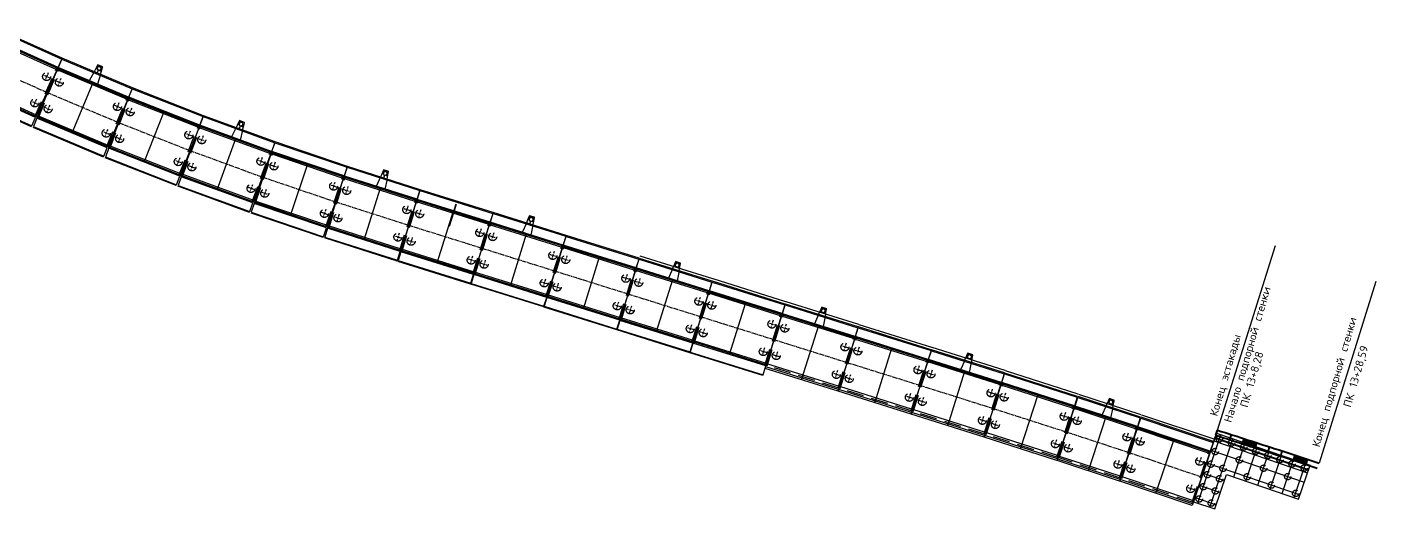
# Model space of a CAD drawing. Extents: x 10670 to 12654, y 7812 to 9489.
# Drawn here: x 10927.3 to 11180.1, y 9217.3 to 9307.6 of the extents above; entities that cross this region are included whole.
import ezdxf

# ---------------------------------------------------------------- set-up
doc = ezdxf.new("R2010")
doc.units = 0
doc.linetypes.add('CENTER2', pattern=[1.125, 0.75, -0.125, 0.125, -0.125])
doc.linetypes.add('HIDDEN2', pattern=[4.7625, 3.175, -1.5875])
doc.layers.add('AUXILIARY', color=7, linetype='Continuous', plot=False)
doc.layers.add('Откосы$0$ПК10-ПК15$0$AUXILIARY', color=250, linetype='Continuous', plot=False)
for name, color, linetype in [('CONTUR', 40, 'Continuous'), ('HIDDEN', 6, 'HIDDEN2'), ('OSI', 3, 'CENTER2'), ('STEEL', 140, 'Continuous'), ('THIN', 142, 'Continuous'), ('Трасса новая с увязкой$0$второй путь 80216.Параметры кривых', 7, 'Continuous')]:
    doc.layers.add(name, color=color, linetype=linetype)
doc.layers.add('Откосы$0$Лоток ПК 15-18$0$Откосы$0$Откосы', color=1, linetype='Continuous', lineweight=40)
doc.layers.add('Откосы$0$Откосы', color=1, linetype='Continuous', lineweight=40)
doc.styles.add('Откосы$0$ИССО Гипротрансмост опоры под стенки$0$Standard', font='txt.shx', dxfattribs={"width": 0.8})
doc.styles.add('Откосы$0$Лоток ПК 15-18$0$Откосы$0$ИССО Гипротрансмост опоры под стенки$0$Standard', font='txt.shx', dxfattribs={"width": 0.8})

msp = doc.modelspace()

# ---------------------------------------------------------------- hatches: boundary and pattern name
at = {"layer": 'Откосы$0$Лоток ПК 15-18$0$Откосы$0$Откосы'}
h = msp.add_hatch(color=1, dxfattribs=at)
h.dxf.hatch_style = 1
h.paths.add_polyline_path([(11155.08, 9229.54), (11155.38, 9230.5), (11157.77, 9229.75), (11157.47, 9228.8)])
h = msp.add_hatch(color=1, dxfattribs=at)
h.dxf.hatch_style = 1
h.paths.add_polyline_path([(11164.6, 9226.47), (11164.9, 9227.42), (11167.28, 9226.68), (11166.98, 9225.72)])
at = {"layer": 'Откосы$0$Откосы'}
h = msp.add_hatch(color=1, dxfattribs=at)
h.dxf.hatch_style = 1
h.paths.add_polyline_path([(11155.08, 9229.54), (11155.38, 9230.5), (11157.77, 9229.75), (11157.47, 9228.8)])
h = msp.add_hatch(color=1, dxfattribs=at)
h.dxf.hatch_style = 1
h.paths.add_polyline_path([(11164.6, 9226.47), (11164.9, 9227.42), (11167.28, 9226.68), (11166.98, 9225.72)])

# ---------------------------------------------------------------- linework, layer by layer
at = {"color": 1, "lineweight": 30}
for p, q in [((11145.89, 9218.7), (11150.2, 9231.55)), ((11150.2, 9231.55), (11145.89, 9218.7)), ((11146.71, 9218.42), (11151.02, 9231.27)), ((11149.71, 9230.11), (11167.23, 9224.08)), ((11149.88, 9230.61), (11167.39, 9224.58)), ((11150.2, 9231.55), (11167.71, 9225.52)), ((11165.58, 9219.17), (11167.71, 9225.52)), ((11149.86, 9217.34), (11152.09, 9223.82)), ((11152.09, 9223.82), (11165.58, 9219.17)), ((11145.89, 9218.7), (11149.86, 9217.34))]:
    msp.add_line(p, q, dxfattribs=at)
at = {"layer": 'AUXILIARY', "color": 1, "lineweight": 30}
for p, q in [((10935.75, 9287.8), (10939.71, 9297.21)), ((10949.26, 9282.31), (10952.99, 9291.8)), ((10962.9, 9277.14), (10966.4, 9286.72)), ((10976.66, 9272.3), (10979.93, 9281.97)), ((10990.44, 9267.77), (10993.55, 9277.48)), ((11004.17, 9263.42), (11007.22, 9273.16)), ((11017.86, 9259.14), (11020.91, 9268.87)), ((11031.54, 9254.85), (11034.59, 9264.59)), ((11045.23, 9250.57), (11048.28, 9260.31)), ((11058.92, 9246.29), (11061.96, 9256.02)), ((11072.45, 9241.53), (11075.65, 9251.74)), ((11086.14, 9237.24), (11089.34, 9247.46)), ((11099.82, 9232.94), (11103.04, 9243.15)), ((11113.48, 9228.59), (11116.75, 9238.78)), ((11126.17, 9224.48), (11129.51, 9234.64)), ((11138.83, 9220.27), (11142.23, 9230.42)), ((11146.69, 9218.43), (11151, 9231.28)), ((11148.96, 9217.64), (11153.27, 9230.5)), ((11149.93, 9230.75), (11167.44, 9224.72)), ((11149.13, 9228.38), (11166.64, 9222.35)), ((11153.41, 9223.36), (11155.54, 9229.71)), ((11155.68, 9222.58), (11157.81, 9228.93)), ((11157.95, 9221.8), (11160.08, 9228.15)), ((11160.22, 9221.02), (11162.35, 9227.37)), ((11148.34, 9226.01), (11165.85, 9219.98)), ((11162.49, 9220.24), (11164.62, 9226.59)), ((11164.76, 9219.46), (11166.89, 9225.81)), ((11147.68, 9224.06), (11151.7, 9222.68)), ((11146.92, 9221.78), (11150.92, 9220.41)), ((11146.16, 9219.51), (11150.14, 9218.14))]:
    msp.add_line(p, q, dxfattribs=at)
at = {"layer": 'CONTUR', "color": 1, "lineweight": 30}
for p, q in [((10933, 9299.81), (10919.96, 9305.67)), ((10946.22, 9294.25), (10933.04, 9299.79)), ((10940.46, 9298.98), (10940.63, 9299.39)), ((10940.63, 9299.39), (10940.69, 9299.54)), ((10940.95, 9300.16), (10941.03, 9300.34)), ((10928.98, 9290.87), (10915.94, 9296.74)), ((10959.57, 9289), (10946.26, 9294.23)), ((10942.42, 9285.21), (10929.24, 9290.76)), ((10973.05, 9284.08), (10959.62, 9288.99)), ((10967.06, 9288.53), (10967.21, 9288.95)), ((10967.21, 9288.95), (10967.27, 9289.11)), ((10967.5, 9289.73), (10967.57, 9289.92)), ((10955.99, 9279.88), (10942.68, 9285.11)), ((10986.64, 9279.48), (10973.09, 9284.07)), ((10994.53, 9280.54), (10994.58, 9280.72)), ((10969.69, 9274.88), (10956.26, 9279.78)), ((11000.3, 9275.12), (10986.68, 9279.47)), ((10994.14, 9279.32), (10994.27, 9279.74)), ((10994.27, 9279.74), (10994.32, 9279.9)), ((10983.49, 9270.2), (10969.95, 9274.79)), ((11013.98, 9270.83), (11000.34, 9275.1)), ((11027.67, 9266.55), (11014.02, 9270.82)), ((11021.48, 9270.71), (11021.61, 9271.13)), ((11021.61, 9271.13), (11021.66, 9271.29)), ((11021.86, 9271.93), (11021.92, 9272.12)), ((10997.31, 9265.78), (10983.69, 9270.14)), ((11011.05, 9261.48), (10997.41, 9265.75)), ((11041.35, 9262.26), (11027.71, 9266.53)), ((11048.98, 9262.57), (11049.03, 9262.73)), ((11049.23, 9263.36), (11049.29, 9263.55)), ((11024.74, 9257.19), (11011.1, 9261.47)), ((11055.04, 9257.98), (11041.39, 9262.25)), ((11068.73, 9253.7), (11055.08, 9257.97)), ((11038.43, 9252.91), (11024.78, 9257.18)), ((11052.11, 9248.63), (11038.47, 9252.9)), ((11065.63, 9243.66), (11068.82, 9253.88)), ((11082.41, 9249.41), (11068.76, 9253.69)), ((11068.82, 9253.88), (11082.47, 9249.61)), ((11076.36, 9254), (11076.4, 9254.16)), ((11076.6, 9254.8), (11076.66, 9254.99)), ((11065.8, 9244.34), (11052.15, 9248.62)), ((11082.47, 9249.61), (11079.28, 9239.39)), ((11079.31, 9239.38), (11082.51, 9249.59)), ((11096.1, 9245.13), (11082.45, 9249.4)), ((11082.51, 9249.59), (11096.16, 9245.32)), ((11096.16, 9245.32), (11092.96, 9235.11)), ((11093, 9235.1), (11096.22, 9245.3)), ((11109.8, 9240.8), (11096.16, 9245.11)), ((11096.22, 9245.3), (11109.86, 9240.99)), ((11103.54, 9246.45), (11103.17, 9245.59)), ((11103.68, 9246.3), (11103.48, 9245.67)), ((11103.48, 9245.67), (11104.12, 9245.46)), ((11103.58, 9246.54), (11103.54, 9246.45)), ((11104.54, 9246.24), (11103.58, 9246.54)), ((11104.32, 9246.1), (11103.68, 9246.3)), ((11103.75, 9245.41), (11103.8, 9245.56)), ((11104, 9246.2), (11104.06, 9246.39)), ((11104.12, 9245.46), (11104.32, 9246.1)), ((11104.33, 9245.22), (11104.52, 9246.14)), ((11104.52, 9246.14), (11104.54, 9246.24)), ((11079.28, 9239.39), (11065.63, 9243.66)), ((11079.37, 9239.7), (11065.73, 9243.97)), ((11079.55, 9240.27), (11065.9, 9244.54)), ((11093.23, 9235.98), (11079.59, 9240.25)), ((11109.86, 9240.99), (11106.64, 9230.79)), ((11106.67, 9230.78), (11109.94, 9240.97)), ((11123.5, 9236.41), (11109.88, 9240.78)), ((11109.94, 9240.97), (11123.56, 9236.6)), ((11092.96, 9235.11), (11079.31, 9239.38)), ((11093.06, 9235.42), (11079.41, 9239.69)), ((11130.05, 9237.94), (11129.67, 9237.08)), ((11130.19, 9237.79), (11129.98, 9237.16)), ((11130.09, 9238.03), (11130.05, 9237.94)), ((11131.04, 9237.72), (11130.09, 9238.03)), ((11130.82, 9237.59), (11130.19, 9237.79)), ((11130.51, 9237.69), (11130.57, 9237.88)), ((11130.61, 9236.95), (11130.82, 9237.59)), ((11130.82, 9236.71), (11131.02, 9237.62)), ((11131.02, 9237.62), (11131.04, 9237.72)), ((11106.64, 9230.79), (11093, 9235.1)), ((11106.73, 9231.1), (11093.1, 9235.41)), ((11106.91, 9231.66), (11093.27, 9235.97)), ((11123.56, 9236.6), (11120.29, 9226.41)), ((11120.33, 9226.4), (11123.66, 9236.56)), ((11135.29, 9232.54), (11123.6, 9236.37)), ((11123.66, 9236.56), (11135.35, 9232.73)), ((11129.98, 9237.16), (11130.61, 9236.95)), ((11130.24, 9236.9), (11130.3, 9237.05)), ((11135.35, 9232.73), (11132.01, 9222.56)), ((11132.05, 9222.55), (11135.45, 9232.69)), ((11148.95, 9227.96), (11135.39, 9232.5)), ((11135.45, 9232.69), (11149.01, 9228.14)), ((11120.29, 9226.41), (11106.67, 9230.78)), ((11120.39, 9226.72), (11106.77, 9231.09)), ((11120.57, 9227.28), (11106.95, 9231.65)), ((11149.01, 9228.14), (11145.61, 9218)), ((11132.01, 9222.56), (11120.33, 9226.4)), ((11132.12, 9222.87), (11120.43, 9226.7)), ((11132.3, 9223.43), (11120.61, 9227.26)), ((11145.61, 9218), (11132.05, 9222.55)), ((11145.71, 9218.31), (11132.16, 9222.86)), ((11145.9, 9218.87), (11132.34, 9223.42))]:
    msp.add_line(p, q, dxfattribs=at)
for points in [[(10920.04, 9305.86), (10933.08, 9299.99), (10928.9, 9290.69), (10915.86, 9296.55)], [(10933.12, 9299.98), (10946.3, 9294.43), (10942.34, 9285.03), (10929.16, 9290.58)], [(10941.26, 9300.03), (10940.64, 9300.29), (10940.38, 9299.67), (10941, 9299.41)], [(10946.34, 9294.42), (10959.65, 9289.19), (10955.92, 9279.7), (10942.61, 9284.92)], [(10959.69, 9289.18), (10973.12, 9284.27), (10969.62, 9274.69), (10956.19, 9279.6)], [(10967.82, 9289.62), (10967.19, 9289.85), (10966.96, 9289.22), (10967.59, 9288.99)], [(10973.16, 9284.26), (10986.7, 9279.67), (10983.43, 9270.01), (10969.89, 9274.6)], [(10994.84, 9280.44), (10994.21, 9280.64), (10994, 9280), (10994.64, 9279.8)], [(10986.74, 9279.66), (11000.36, 9275.31), (10997.25, 9265.59), (10983.63, 9269.95)], [(11000.4, 9275.3), (11014.04, 9271.02), (11011, 9261.29), (10997.35, 9265.56)], [(11014.08, 9271.01), (11027.73, 9266.74), (11024.68, 9257), (11011.04, 9261.27)], [(11022.18, 9271.83), (11021.54, 9272.03), (11021.34, 9271.39), (11021.98, 9271.19)], [(11027.77, 9266.73), (11041.41, 9262.45), (11038.37, 9252.72), (11024.72, 9256.99)], [(11049.55, 9263.26), (11048.91, 9263.46), (11048.71, 9262.83), (11049.35, 9262.63)], [(11041.45, 9262.44), (11055.1, 9258.17), (11052.05, 9248.44), (11038.41, 9252.71)], [(11055.14, 9258.16), (11068.79, 9253.89), (11065.74, 9244.15), (11052.09, 9248.42)], [(11076.92, 9254.7), (11076.29, 9254.9), (11076.09, 9254.26), (11076.72, 9254.06)]]:
    msp.add_lwpolyline(points, close=True, dxfattribs=at)
for points in [[(10940.07, 9299.62), (10939.86, 9299.23)], [(10941.19, 9299.15), (10941.46, 9300.05), (10941.49, 9300.15), (10940.57, 9300.53), (10940.52, 9300.45), (10940.07, 9299.62)], [(10941.06, 9298.73), (10941.19, 9299.15)], [(10966.64, 9289.16), (10966.45, 9288.76)], [(10967.78, 9288.74), (10968.01, 9289.65), (10968.04, 9289.75), (10967.1, 9290.09), (10967.05, 9290), (10966.64, 9289.16)], [(10967.67, 9288.31), (10967.78, 9288.74)], [(10994.85, 9279.56), (10995.04, 9280.47), (10995.06, 9280.57), (10994.11, 9280.87), (10994.07, 9280.78), (10993.69, 9279.93)], [(10993.69, 9279.93), (10993.51, 9279.52)], [(10994.76, 9279.12), (10994.85, 9279.56)], [(11021.04, 9271.31), (11020.86, 9270.9)], [(11022.19, 9270.95), (11022.38, 9271.87), (11022.4, 9271.97), (11021.44, 9272.27), (11021.4, 9272.17), (11021.04, 9271.31)], [(11022.1, 9270.52), (11022.19, 9270.95)], [(11049.56, 9262.39), (11049.75, 9263.3), (11049.77, 9263.4), (11048.81, 9263.7), (11048.78, 9263.61), (11048.41, 9262.75)], [(11076.93, 9253.82), (11077.12, 9254.74), (11077.14, 9254.84), (11076.19, 9255.14), (11076.15, 9255.04), (11075.78, 9254.18)]]:
    msp.add_lwpolyline(points, dxfattribs=at)
for centre in [(10940.54, 9299.7), (10940.74, 9300.16), (10940.91, 9299.54), (10941.1, 9300), (10967.11, 9289.25), (10967.28, 9289.72), (10967.49, 9289.12), (10967.66, 9289.59), (10994.31, 9280.52), (10994.69, 9280.4), (10994.16, 9280.04), (10994.54, 9279.92), (11021.5, 9271.43), (11021.65, 9271.91), (11021.88, 9271.31), (11022.03, 9271.79), (11048.87, 9262.87), (11049.02, 9263.34), (11049.25, 9262.75), (11049.4, 9263.22), (11076.24, 9254.3), (11076.39, 9254.78), (11076.62, 9254.18), (11076.77, 9254.66), (11103.64, 9245.71), (11103.79, 9246.18), (11104.02, 9245.59), (11104.17, 9246.06), (11130.29, 9237.67), (11130.67, 9237.55), (11130.13, 9237.2), (11130.51, 9237.07)]:
    msp.add_circle(centre, 0.021, dxfattribs=at)
at = {"layer": 'HIDDEN', "color": 1, "lineweight": 30}
for p, q in [((10928.72, 9290.77), (10932.9, 9300.08)), ((10929.35, 9290.5), (10933.3, 9299.9)), ((10939.86, 9299.23), (10938.93, 9297.53)), ((10941.06, 9298.73), (10940.49, 9296.88)), ((10942.16, 9285.11), (10946.12, 9294.51)), ((10942.8, 9284.85), (10946.52, 9294.34)), ((10955.73, 9279.77), (10959.46, 9289.26)), ((10956.37, 9279.53), (10959.87, 9289.11)), ((10966.45, 9288.76), (10965.6, 9287.02)), ((10967.67, 9288.31), (10967.2, 9286.43)), ((10969.43, 9274.76), (10972.93, 9284.34)), ((10970.07, 9274.53), (10973.35, 9284.19)), ((10983.24, 9270.08), (10986.51, 9279.74)), ((10983.82, 9269.88), (10986.93, 9279.6)), ((10993.51, 9279.52), (10992.74, 9277.74)), ((10994.76, 9279.12), (10994.36, 9277.23)), ((10997.06, 9265.65), (11000.17, 9275.37)), ((10997.54, 9265.5), (11000.59, 9275.24)), ((11010.8, 9261.35), (11013.85, 9271.08)), ((11011.23, 9261.21), (11014.27, 9270.95)), ((11020.86, 9270.9), (11020.09, 9269.13)), ((11022.1, 9270.52), (11021.72, 9268.62)), ((11024.49, 9257.06), (11027.54, 9266.8)), ((11024.91, 9256.93), (11027.96, 9266.67)), ((11048.23, 9262.34), (11048.41, 9262.75)), ((11038.18, 9252.78), (11041.22, 9262.51)), ((11038.6, 9252.65), (11041.64, 9262.38)), ((11048.23, 9262.34), (11047.47, 9260.56)), ((11049.47, 9261.95), (11049.09, 9260.05)), ((11049.47, 9261.95), (11049.56, 9262.39)), ((11051.86, 9248.5), (11054.91, 9258.23)), ((11052.28, 9248.36), (11055.33, 9258.1)), ((11065.55, 9244.21), (11068.59, 9253.95)), ((11066, 9244.18), (11069.01, 9253.82)), ((11075.6, 9253.77), (11074.84, 9251.99)), ((11075.6, 9253.77), (11075.78, 9254.18)), ((11076.84, 9253.38), (11076.46, 9251.49)), ((11076.93, 9253.82), (11076.84, 9253.38)), ((11079.26, 9240.03), (11082.28, 9249.67)), ((11079.68, 9239.9), (11082.7, 9249.53)), ((11092.95, 9235.74), (11095.97, 9245.38)), ((11093.37, 9235.61), (11096.41, 9245.24)), ((11103, 9245.18), (11102.23, 9243.4)), ((11103, 9245.18), (11103.17, 9245.59)), ((11104.33, 9245.22), (11104.24, 9244.79)), ((11079.46, 9239.97), (11065.81, 9244.24)), ((11104.24, 9244.79), (11103.85, 9242.89)), ((11093.14, 9235.68), (11079.49, 9239.95)), ((11106.63, 9231.42), (11109.67, 9241.06)), ((11107.05, 9231.29), (11110.13, 9240.91)), ((11106.82, 9231.36), (11093.18, 9235.67)), ((11120.28, 9227.04), (11123.37, 9236.66)), ((11120.7, 9226.9), (11123.85, 9236.5)), ((11129.49, 9236.68), (11128.7, 9234.91)), ((11129.49, 9236.68), (11129.67, 9237.08)), ((11130.73, 9236.27), (11130.31, 9234.38)), ((11130.73, 9236.27), (11130.82, 9236.71)), ((11132.01, 9223.19), (11135.16, 9232.79)), ((11132.43, 9223.05), (11135.64, 9232.63)), ((11120.47, 9226.98), (11106.86, 9231.35)), ((11145.61, 9218.63), (11148.82, 9228.21)), ((11132.2, 9223.13), (11120.51, 9226.97)), ((11145.8, 9218.57), (11132.24, 9223.12))]:
    msp.add_line(p, q, dxfattribs=at)
for centre, radius in [((10930.96, 9298.32), 0.75), ((10933.34, 9297.28), 0.75), ((10928.75, 9293.39), 0.75), ((10931.25, 9292.3), 0.75), ((10944.22, 9292.7), 0.75), ((10946.62, 9291.73), 0.75), ((10942.12, 9287.73), 0.75), ((10957.61, 9287.41), 0.75), ((10944.65, 9286.7), 0.75), ((10960.04, 9286.49), 0.75), ((10955.63, 9282.39), 0.75), ((10971.12, 9282.45), 0.75), ((10958.18, 9281.42), 0.75), ((10973.57, 9281.58), 0.75), ((10969.27, 9277.37), 0.75), ((10984.75, 9277.8), 0.75), ((10971.84, 9276.47), 0.75), ((10987.2, 9276.99), 0.75), ((10983.02, 9272.69), 0.75), ((10998.44, 9273.4), 0.75), ((11000.87, 9272.63), 0.75), ((10985.55, 9271.85), 0.75), ((10996.79, 9268.26), 0.75), ((10999.26, 9267.48), 0.75), ((11012.13, 9269.1), 0.75), ((11014.56, 9268.34), 0.75), ((11025.82, 9264.82), 0.75), ((11010.52, 9263.95), 0.75), ((11012.95, 9263.19), 0.75), ((11028.24, 9264.06), 0.75), ((11024.21, 9259.67), 0.75), ((11039.5, 9260.54), 0.75), ((11041.93, 9259.78), 0.75), ((11026.63, 9258.91), 0.75), ((11037.89, 9255.38), 0.75), ((11040.32, 9254.62), 0.75), ((11053.19, 9256.25), 0.75), ((11055.61, 9255.5), 0.75), ((11066.88, 9251.97), 0.75), ((11051.58, 9251.1), 0.75), ((11054, 9250.34), 0.75), ((11069.3, 9251.21), 0.75), ((11065.26, 9246.82), 0.75), ((11080.56, 9247.69), 0.75), ((11082.99, 9246.93), 0.75), ((11067.69, 9246.06), 0.75), ((11078.95, 9242.54), 0.75), ((11081.37, 9241.78), 0.75), ((11094.25, 9243.4), 0.75), ((11096.69, 9242.63), 0.75), ((11092.63, 9238.25), 0.75), ((11095.06, 9237.48), 0.75), ((11107.94, 9239.08), 0.75), ((11110.4, 9238.3), 0.75), ((11121.64, 9234.69), 0.75), ((11106.32, 9233.93), 0.75), ((11108.75, 9233.16), 0.75), ((11124.1, 9233.89), 0.75), ((11119.99, 9229.55), 0.75), ((11133.41, 9230.84), 0.75), ((11135.88, 9230.02), 0.75), ((11150.73, 9230.47), 0.6), ((11153, 9229.69), 0.6), ((11122.42, 9228.76), 0.75), ((11149.94, 9228.1), 0.6), ((11155.27, 9228.91), 0.6), ((11157.54, 9228.13), 0.6), ((11159.81, 9227.35), 0.6), ((11131.73, 9225.71), 0.75), ((11134.16, 9224.9), 0.75), ((11147.06, 9226.27), 0.75), ((11149.14, 9225.73), 0.6), ((11151.41, 9224.95), 0.6), ((11154.48, 9226.54), 0.6), ((11159.01, 9224.98), 0.6), ((11162.08, 9226.57), 0.6), ((11164.35, 9225.78), 0.6), ((11166.62, 9225), 0.6), ((11148.49, 9223.78), 0.6), ((11150.76, 9223), 0.6), ((11155.95, 9223.39), 0.6), ((11160.49, 9221.82), 0.6), ((11163.55, 9223.41), 0.6), ((11145.35, 9221.15), 0.75), ((11146.96, 9219.23), 0.6), ((11147.72, 9221.51), 0.6), ((11149.99, 9220.73), 0.6), ((11165.03, 9220.26), 0.6), ((11149.23, 9218.45), 0.6)]:
    msp.add_circle(centre, radius, dxfattribs=at)
at = {"layer": 'OSI', "color": 1, "lineweight": 30}
for p, q in [((10930.99, 9295.34), (10917.95, 9301.2)), ((10944.32, 9289.73), (10931.14, 9295.28)), ((10957.78, 9284.44), (10944.47, 9289.67)), ((10971.37, 9279.48), (10957.94, 9284.39)), ((10985.07, 9274.84), (10971.52, 9279.43)), ((10998.81, 9270.45), (10985.19, 9274.8)), ((11012.52, 9266.15), (10998.87, 9270.43)), ((11026.21, 9261.87), (11012.56, 9266.14)), ((11039.89, 9257.59), (11026.24, 9261.86)), ((11053.58, 9253.3), (11039.93, 9257.57)), ((11067.26, 9249.02), (11053.62, 9253.29)), ((11080.95, 9244.74), (11067.3, 9249.01)), ((11094.63, 9240.45), (11080.99, 9244.73)), ((11108.32, 9236.13), (11094.68, 9240.44)), ((11122, 9231.74), (11108.39, 9236.11)), ((11133.76, 9227.88), (11122.07, 9231.72)), ((11147.39, 9223.31), (11133.83, 9227.86))]:
    msp.add_line(p, q, dxfattribs=at)
at = {"layer": 'OSI', "color": 1, "lineweight": 30, "ltscale": 0.5}
for p, q in [((10931.64, 9298.01), (10930.27, 9298.63)), ((10931.27, 9299), (10930.65, 9297.63)), ((10932.65, 9297.57), (10934.03, 9296.99)), ((10933.63, 9297.97), (10933.05, 9296.59)), ((10929.43, 9293.09), (10928.06, 9293.7)), ((10929.05, 9294.08), (10928.44, 9292.71)), ((10944.51, 9293.4), (10943.93, 9292.01)), ((10930.56, 9292.6), (10931.94, 9292.01)), ((10931.54, 9293), (10930.96, 9291.61)), ((10944.91, 9292.41), (10943.53, 9293)), ((10945.93, 9292), (10947.32, 9291.45)), ((10946.9, 9292.42), (10946.35, 9291.03)), ((10942.81, 9287.44), (10941.43, 9288.02)), ((10942.41, 9288.42), (10941.83, 9287.04)), ((10957.88, 9288.11), (10957.33, 9286.72)), ((10943.95, 9286.97), (10945.35, 9286.43)), ((10944.92, 9287.4), (10944.38, 9286)), ((10958.31, 9287.14), (10956.91, 9287.69)), ((10959.33, 9286.75), (10960.74, 9286.24)), ((10960.29, 9287.2), (10959.78, 9285.79)), ((10955.91, 9283.09), (10955.36, 9281.69)), ((10971.38, 9283.15), (10970.86, 9281.74)), ((10956.33, 9282.11), (10954.94, 9282.66)), ((10957.48, 9281.68), (10958.89, 9281.16)), ((10958.44, 9282.13), (10957.93, 9280.72)), ((10971.83, 9282.19), (10970.42, 9282.7)), ((10972.86, 9281.82), (10974.28, 9281.34)), ((10973.81, 9282.29), (10973.33, 9280.87)), ((10969.53, 9278.08), (10969.01, 9276.67)), ((10985.46, 9277.56), (10984.04, 9278.04)), ((10984.99, 9278.51), (10984.51, 9277.09)), ((10969.97, 9277.12), (10968.56, 9277.63)), ((10971.13, 9276.71), (10972.55, 9276.23)), ((10972.08, 9277.18), (10971.6, 9275.76)), ((10986.48, 9277.22), (10987.91, 9276.77)), ((10987.43, 9277.71), (10986.97, 9276.28)), ((10983.73, 9272.45), (10982.31, 9272.93)), ((10983.26, 9273.4), (10982.78, 9271.98)), ((10999.15, 9273.17), (10997.72, 9273.63)), ((10998.67, 9274.12), (10998.21, 9272.69)), ((11000.16, 9272.86), (11001.59, 9272.41)), ((11001.1, 9273.35), (11000.65, 9271.92)), ((10984.84, 9272.08), (10986.27, 9271.62)), ((10985.78, 9272.57), (10985.33, 9271.14)), ((10997.51, 9268.03), (10996.08, 9268.49)), ((10997.02, 9268.97), (10996.57, 9267.54)), ((10999.48, 9268.19), (10999.03, 9266.76)), ((11012.85, 9268.88), (11011.42, 9269.33)), ((11012.36, 9269.82), (11011.91, 9268.39)), ((11013.84, 9268.57), (11015.27, 9268.12)), ((11014.78, 9269.06), (11014.33, 9267.63)), ((10998.54, 9267.7), (10999.97, 9267.25)), ((11026.04, 9265.54), (11025.6, 9264.1)), ((11011.24, 9263.73), (11009.8, 9264.17)), ((11010.74, 9264.67), (11010.3, 9263.24)), ((11012.23, 9263.42), (11013.66, 9262.97)), ((11013.17, 9263.91), (11012.72, 9262.48)), ((11026.54, 9264.6), (11025.1, 9265.04)), ((11027.53, 9264.29), (11028.96, 9263.84)), ((11028.47, 9264.78), (11028.02, 9263.35)), ((11024.43, 9260.38), (11023.98, 9258.95)), ((11040.22, 9260.31), (11038.79, 9260.76)), ((11039.73, 9261.25), (11039.28, 9259.82)), ((11042.15, 9260.49), (11041.71, 9259.06)), ((11024.92, 9259.44), (11023.49, 9259.89)), ((11025.91, 9259.13), (11027.35, 9258.68)), ((11026.85, 9259.62), (11026.41, 9258.19)), ((11041.21, 9260), (11042.64, 9259.55)), ((11038.61, 9255.16), (11037.18, 9255.61)), ((11038.12, 9256.1), (11037.67, 9254.67)), ((11040.54, 9255.34), (11040.09, 9253.91)), ((11053.91, 9256.03), (11052.47, 9256.48)), ((11053.41, 9256.97), (11052.97, 9255.54)), ((11054.9, 9255.72), (11056.33, 9255.27)), ((11055.84, 9256.21), (11055.39, 9254.78)), ((11039.6, 9254.85), (11041.03, 9254.4)), ((11067.1, 9252.69), (11066.65, 9251.26)), ((11052.29, 9250.88), (11050.86, 9251.32)), ((11051.8, 9251.82), (11051.35, 9250.38)), ((11053.29, 9250.57), (11054.72, 9250.12)), ((11054.23, 9251.06), (11053.78, 9249.63)), ((11067.59, 9251.75), (11066.16, 9252.19)), ((11068.58, 9251.44), (11070.02, 9250.99)), ((11069.52, 9251.93), (11069.08, 9250.5)), ((11065.49, 9247.53), (11065.04, 9246.1)), ((11081.28, 9247.46), (11079.85, 9247.91)), ((11080.79, 9248.4), (11080.34, 9246.97)), ((11083.21, 9247.64), (11082.76, 9246.21)), ((11065.98, 9246.59), (11064.55, 9247.04)), ((11066.97, 9246.28), (11068.4, 9245.84)), ((11067.91, 9246.77), (11067.46, 9245.34)), ((11082.27, 9247.15), (11083.7, 9246.7)), ((11079.66, 9242.31), (11078.23, 9242.76)), ((11079.17, 9243.25), (11078.73, 9241.82)), ((11081.6, 9242.49), (11081.15, 9241.06)), ((11094.96, 9243.18), (11093.53, 9243.63)), ((11094.47, 9244.12), (11094.02, 9242.69)), ((11095.97, 9242.86), (11097.4, 9242.41)), ((11096.91, 9243.35), (11096.46, 9241.92)), ((11080.66, 9242), (11082.09, 9241.55)), ((11093.35, 9238.02), (11091.92, 9238.47)), ((11092.86, 9238.96), (11092.41, 9237.53)), ((11094.35, 9237.71), (11095.78, 9237.26)), ((11095.29, 9238.2), (11094.84, 9236.77)), ((11108.66, 9238.86), (11107.23, 9239.31)), ((11108.17, 9239.8), (11107.72, 9238.37)), ((11109.69, 9238.53), (11111.11, 9238.07)), ((11110.63, 9239.01), (11110.17, 9237.59)), ((11122.35, 9234.46), (11120.92, 9234.92)), ((11121.87, 9235.41), (11121.41, 9233.98)), ((11107.03, 9233.71), (11105.6, 9234.16)), ((11106.54, 9234.65), (11106.09, 9233.22)), ((11108.04, 9233.39), (11109.46, 9232.93)), ((11108.98, 9233.87), (11108.52, 9232.44)), ((11123.39, 9234.13), (11124.81, 9233.66)), ((11124.34, 9234.6), (11123.87, 9233.18)), ((11120.21, 9230.27), (11119.76, 9228.84)), ((11134.13, 9230.6), (11132.7, 9231.07)), ((11133.65, 9231.55), (11133.18, 9230.12)), ((11135.17, 9230.26), (11136.59, 9229.78)), ((11136.12, 9230.73), (11135.64, 9229.31)), ((11120.7, 9229.32), (11119.27, 9229.78)), ((11121.71, 9228.99), (11123.13, 9228.53)), ((11122.65, 9229.47), (11122.18, 9228.05)), ((11132.44, 9225.47), (11131.02, 9225.94)), ((11131.96, 9226.42), (11131.5, 9224.99)), ((11133.45, 9225.14), (11134.87, 9224.66)), ((11134.4, 9225.61), (11133.92, 9224.19)), ((11147.78, 9226.03), (11146.35, 9226.51)), ((11147.3, 9226.98), (11146.83, 9225.56)), ((11146.06, 9220.91), (11144.64, 9221.39)), ((11145.59, 9221.86), (11145.11, 9220.44))]:
    msp.add_line(p, q, dxfattribs=at)
at = {"layer": 'STEEL', "color": 1, "lineweight": 30}
for p, q in [((11068.84, 9253.91), (11069.35, 9255.56)), ((11069.35, 9255.56), (11083, 9251.29)), ((11083.05, 9251.44), (11069.4, 9255.71)), ((11083.18, 9251.87), (11069.53, 9256.14)), ((11082.48, 9249.64), (11068.84, 9253.91)), ((11083, 9251.29), (11082.48, 9249.64)), ((11082.52, 9249.63), (11083.04, 9251.27)), ((11083.04, 9251.27), (11096.69, 9247)), ((11096.73, 9247.16), (11083.09, 9251.43)), ((11096.87, 9247.58), (11083.22, 9251.85)), ((11096.17, 9245.36), (11082.52, 9249.63)), ((11110.57, 9243.25), (11096.93, 9247.56)), ((11096.69, 9247), (11096.17, 9245.36)), ((11096.23, 9245.34), (11096.75, 9246.98)), ((11109.87, 9241.03), (11096.23, 9245.34)), ((11096.75, 9246.98), (11110.39, 9242.67)), ((11110.44, 9242.83), (11096.8, 9247.13)), ((11110.39, 9242.67), (11109.87, 9241.03)), ((11109.96, 9241), (11110.48, 9242.64)), ((11110.48, 9242.64), (11124.1, 9238.27)), ((11124.15, 9238.43), (11110.53, 9242.8)), ((11124.28, 9238.85), (11110.67, 9243.22)), ((11123.57, 9236.63), (11109.96, 9241)), ((11124.1, 9238.27), (11123.57, 9236.63)), ((11123.68, 9236.6), (11124.21, 9238.23)), ((11124.21, 9238.23), (11135.9, 9234.4)), ((11135.95, 9234.56), (11124.26, 9238.39)), ((11136.09, 9234.98), (11124.4, 9238.81)), ((11135.36, 9232.77), (11123.68, 9236.6)), ((11149.77, 9230.39), (11136.21, 9234.94)), ((11135.9, 9234.4), (11135.36, 9232.77)), ((11135.47, 9232.73), (11136.01, 9234.36)), ((11149.03, 9228.18), (11135.47, 9232.73)), ((11136.01, 9234.36), (11149.57, 9229.81)), ((11149.62, 9229.97), (11136.07, 9234.52)), ((11149.57, 9229.81), (11149.03, 9228.18))]:
    msp.add_line(p, q, dxfattribs=at)
for points in [[(10920.76, 9307.46), (10933.8, 9301.6), (10933.1, 9300.03), (10920.06, 9305.89)], [(10933.8, 9301.6), (10946.98, 9296.05), (10946.32, 9294.47), (10933.14, 9300.02)], [(10915.14, 9294.95), (10928.18, 9289.09), (10928.89, 9290.65), (10915.84, 9296.52)], [(10946.98, 9296.06), (10960.29, 9290.83), (10959.66, 9289.23), (10946.35, 9294.45)], [(10928.48, 9288.95), (10941.66, 9283.41), (10942.33, 9284.99), (10929.15, 9290.54)], [(10960.29, 9290.83), (10973.72, 9285.93), (10973.13, 9284.31), (10959.7, 9289.21)], [(10973.72, 9285.93), (10987.27, 9281.34), (10986.71, 9279.71), (10973.17, 9284.3)], [(10941.97, 9283.28), (10955.28, 9278.06), (10955.91, 9279.66), (10942.59, 9284.89)], [(10987.27, 9281.34), (11000.9, 9276.98), (11000.37, 9275.35), (10986.75, 9279.7)], [(10955.58, 9277.94), (10969.02, 9273.04), (10969.61, 9274.65), (10956.17, 9279.56)], [(11000.92, 9276.97), (11014.57, 9272.7), (11014.06, 9271.06), (11000.41, 9275.33)], [(10969.32, 9272.93), (10982.87, 9268.34), (10983.42, 9269.97), (10969.87, 9274.56)], [(11014.61, 9272.69), (11028.26, 9268.42), (11027.74, 9266.78), (11014.09, 9271.05)], [(10983.1, 9268.27), (10996.72, 9263.91), (10997.24, 9265.55), (10983.62, 9269.91)], [(11028.29, 9268.4), (11041.94, 9264.13), (11041.43, 9262.49), (11027.78, 9266.76)], [(10996.82, 9263.88), (11010.47, 9259.61), (11010.98, 9261.25), (10997.34, 9265.52)], [(11041.98, 9264.12), (11055.63, 9259.85), (11055.11, 9258.21), (11041.46, 9262.48)], [(11010.51, 9259.59), (11024.16, 9255.32), (11024.67, 9256.96), (11011.02, 9261.24)], [(11055.66, 9259.84), (11069.31, 9255.57), (11068.8, 9253.93), (11055.15, 9258.2)], [(11024.19, 9255.31), (11037.84, 9251.04), (11038.36, 9252.68), (11024.71, 9256.95)], [(11037.88, 9251.03), (11051.53, 9246.76), (11052.04, 9248.4), (11038.39, 9252.67)], [(11051.57, 9246.74), (11065.21, 9242.47), (11065.73, 9244.12), (11052.08, 9248.39)]]:
    msp.add_lwpolyline(points, close=True, dxfattribs=at)
for points in [[(10933.87, 9301.75), (10920.83, 9307.61)], [(10947.05, 9296.21), (10933.87, 9301.75)], [(10960.35, 9290.98), (10947.04, 9296.21)], [(10928.11, 9288.94), (10915.07, 9294.8)], [(10973.78, 9286.08), (10960.35, 9290.98)], [(10941.6, 9283.26), (10928.42, 9288.8)], [(10987.32, 9281.5), (10973.77, 9286.08)], [(10955.22, 9277.9), (10941.91, 9283.13)], [(11000.95, 9277.14), (10987.32, 9281.49)], [(10968.96, 9272.88), (10955.53, 9277.79)], [(11014.62, 9272.86), (11000.97, 9277.13)], [(11028.3, 9268.57), (11014.66, 9272.85)], [(10982.81, 9268.19), (10969.27, 9272.77)], [(10996.67, 9263.76), (10983.05, 9268.11)], [(11041.99, 9264.29), (11028.34, 9268.56)], [(11010.42, 9259.45), (10996.77, 9263.72)], [(11055.68, 9260.01), (11042.03, 9264.28)], [(11055.81, 9260.43), (11042.16, 9264.7)], [(11069.49, 9256.15), (11055.85, 9260.42)], [(11024.11, 9255.17), (11010.46, 9259.44)], [(11069.36, 9255.73), (11055.71, 9260)], [(11037.79, 9250.88), (11024.15, 9255.15)], [(11051.48, 9246.6), (11037.83, 9250.87)], [(11065.16, 9242.32), (11051.52, 9246.59)]]:
    msp.add_lwpolyline(points, dxfattribs=at)
at = {"layer": 'THIN', "color": 1, "lineweight": 30}
for p, q in [((10932.9, 9299.58), (10919.86, 9305.45)), ((10946.13, 9294.02), (10932.95, 9299.56)), ((10929.09, 9291.1), (10916.04, 9296.96)), ((10959.48, 9288.77), (10946.17, 9294)), ((10942.52, 9285.44), (10929.34, 9290.99)), ((10972.96, 9283.85), (10959.53, 9288.75)), ((10956.08, 9280.11), (10942.77, 9285.34)), ((10986.56, 9279.25), (10973.01, 9283.83)), ((10969.77, 9275.11), (10956.34, 9280.02)), ((11000.22, 9274.88), (10986.6, 9279.23)), ((10983.57, 9270.44), (10970.03, 9275.02)), ((11013.91, 9270.59), (11000.26, 9274.87)), ((10997.39, 9266.02), (10983.77, 9270.37)), ((11027.6, 9266.31), (11013.95, 9270.58)), ((11011.13, 9261.72), (10997.48, 9265.99)), ((11041.28, 9262.02), (11027.63, 9266.3)), ((11024.82, 9257.43), (11011.17, 9261.7)), ((11054.97, 9257.74), (11041.32, 9262.01)), ((11068.65, 9253.46), (11055, 9257.73)), ((11038.5, 9253.15), (11024.85, 9257.42)), ((11052.19, 9248.87), (11038.54, 9253.14)), ((11082.34, 9249.18), (11068.69, 9253.45)), ((11065.87, 9244.58), (11052.23, 9248.85)), ((11096.02, 9244.89), (11082.38, 9249.16)), ((11109.72, 9240.57), (11096.08, 9244.87)), ((11123.42, 9236.17), (11109.81, 9240.54)), ((11135.21, 9232.3), (11123.52, 9236.13)), ((11148.87, 9227.72), (11135.31, 9232.27))]:
    msp.add_line(p, q, dxfattribs=at)
at = {"layer": 'Откосы$0$Лоток ПК 15-18$0$Откосы$0$Откосы', "color": 1, "lineweight": 30}
for p, q in [((11150.36, 9232.1), (11161.27, 9266.69)), ((11169.46, 9225.99), (11180.08, 9260))]:
    msp.add_line(p, q, dxfattribs=at)
at = {"layer": 'Откосы$0$Лоток ПК 15-18$0$Откосы$0$Откосы', "color": 1}
for p, q in [((11150.06, 9231.15), (11150.36, 9232.11)), ((11152.7, 9230.31), (11153, 9231.26)), ((11155.08, 9229.54), (11155.38, 9230.5)), ((11157.46, 9228.78), (11157.76, 9229.73)), ((11159.84, 9228.01), (11160.14, 9228.97)), ((11162.22, 9227.24), (11162.52, 9228.2)), ((11164.6, 9226.47), (11164.9, 9227.42)), ((11166.97, 9225.69), (11167.27, 9226.65))]:
    msp.add_line(p, q, dxfattribs=at)
at = {"layer": 'Откосы$0$Лоток ПК 15-18$0$Откосы$0$Откосы', "color": 1, "flags": 128}
for points in [[(11150.06, 9231.15, -0.001136), (11161.62, 9227.44, -0.000976), (11169.07, 9225.01)], [(11150.36, 9232.1, -0.001136), (11161.93, 9228.39, -0.000984), (11169.44, 9225.94)]]:
    msp.add_lwpolyline(points, format="xyb", dxfattribs=at)
at = {"layer": 'Откосы$0$Откосы', "color": 1, "lineweight": 30}
msp.add_line((11169.46, 9225.99), (11180.08, 9260), dxfattribs=at)
at = {"layer": 'Откосы$0$Откосы', "color": 1}
for p, q in [((11152.7, 9230.31), (11153, 9231.26)), ((11155.08, 9229.54), (11155.38, 9230.5)), ((11157.46, 9228.78), (11157.76, 9229.73)), ((11159.84, 9228.01), (11160.14, 9228.97)), ((11162.22, 9227.24), (11162.52, 9228.2)), ((11164.6, 9226.47), (11164.9, 9227.42)), ((11166.97, 9225.69), (11167.27, 9226.65))]:
    msp.add_line(p, q, dxfattribs=at)
at = {"layer": 'Откосы$0$Откосы', "color": 1, "flags": 128}
for points in [[(11150.06, 9231.15, -0.001136), (11161.62, 9227.44, -0.000976), (11169.07, 9225.01)], [(11150.36, 9232.1, -0.001136), (11161.93, 9228.39, -0.000984), (11169.44, 9225.94)]]:
    msp.add_lwpolyline(points, format="xyb", dxfattribs=at)
at = {"layer": 'Откосы$0$ПК10-ПК15$0$AUXILIARY', "color": 1}
for p, q in [((11156.37, 9229.16), (11156.38, 9229.15)), ((11156.38, 9229.13), (11156.39, 9229.13))]:
    msp.add_line(p, q, dxfattribs=at)
at = {"layer": 'Трасса новая с увязкой$0$второй путь 80216.Параметры кривых', "color": 1, "lineweight": 35}
msp.add_line((11006.41, 9270.34), (11007.7, 9274.46), dxfattribs=at)

# ---------------------------------------------------------------- texts
at = {"layer": 'Откосы$0$Лоток ПК 15-18$0$Откосы$0$Откосы', "color": 1, "lineweight": 30, "style": 'Откосы$0$Лоток ПК 15-18$0$Откосы$0$ИССО Гипротрансмост опоры под стенки$0$Standard'}
for s, rotation, p in [('Начало подпорной стенки', 73.7264, (11152.97, 9233.41)), ('Конец эстакады', 73.7264, (11150.33, 9234.6)), ('ПК 13+28,59', 73.8842, (11175.35, 9236.26)), ('ПК 13+8,28', 73.7264, (11156, 9236.23))]:
    msp.add_text(s, height=1.5, rotation=rotation, dxfattribs=at).set_placement(p)
at = {"layer": 'Откосы$0$Откосы', "color": 1, "lineweight": 30, "style": 'Откосы$0$ИССО Гипротрансмост опоры под стенки$0$Standard'}
msp.add_text('Конец подпорной стенки', height=1.5, rotation=73.8842, dxfattribs=at).set_placement((11169.49, 9228.82))

doc.saveas('drawing.dxf')
